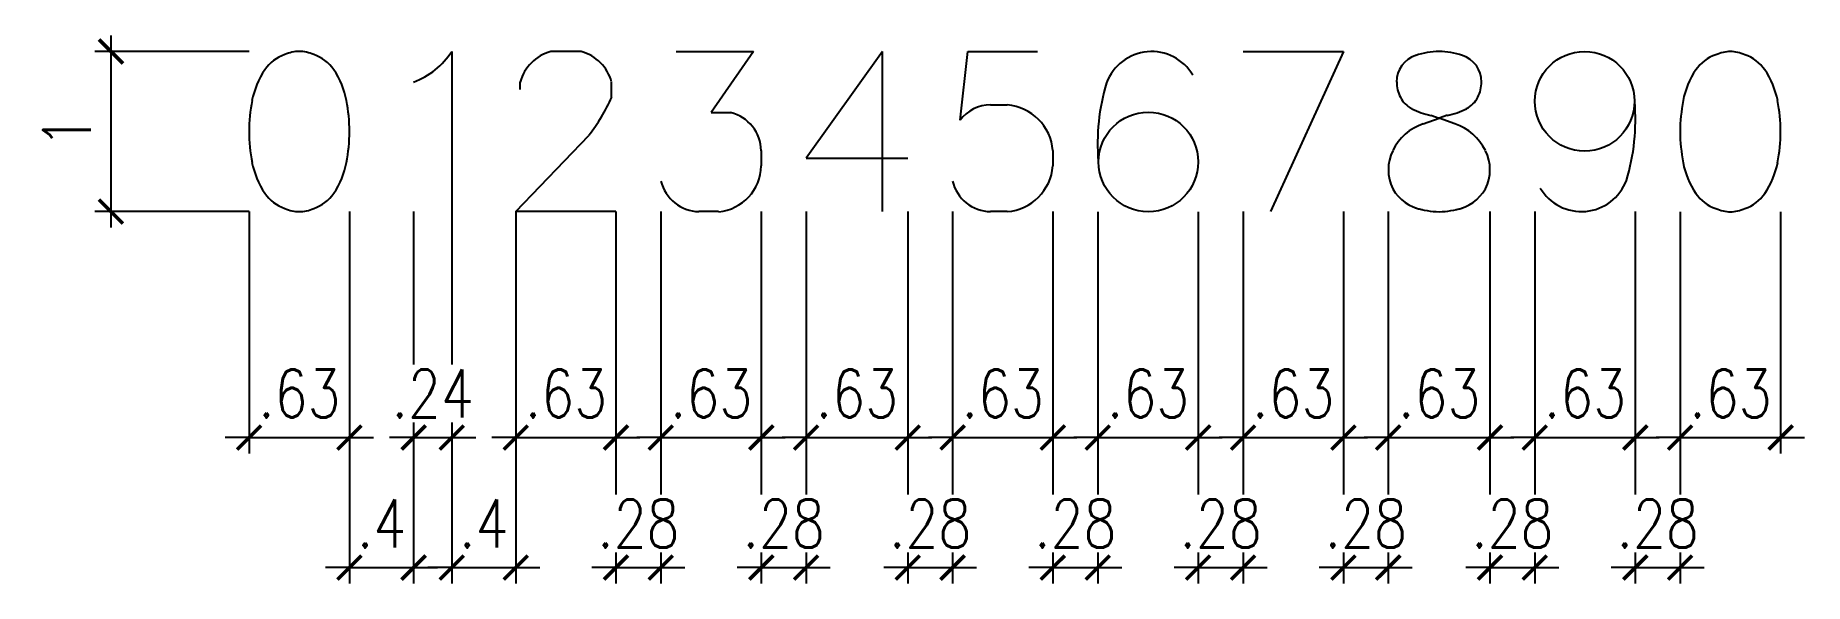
# Model space of a CAD drawing. Header units: millimetres. Extents: x 2.9 to 13.9, y 3.8 to 7.2.
import ezdxf

# ---------------------------------------------------------------- set-up
doc = ezdxf.new("R2010")
doc.units = ezdxf.units.MM
doc.styles.add('EasyCutStyleDim', font='romans.shx', dxfattribs={"width": 0.8})
doc.dimstyles.new('Scale_1', dxfattribs={"dimscale": 0.1, "dimtxt": 3, "dimasz": 1.5, "dimexe": 1, "dimexo": 0, "dimgap": 1.25, "dimtad": 1, "dimrnd": 0.01, "dimzin": 12, "dimdsep": 46, "dimtxsty": 'EasyCutStyleDim', "dimblk": 'ARCHTICK', "dimcen": 1, "dimdle": 1, "dimclrd": 1, "dimclre": 1, "dimclrt": 3, "dimadec": 3, "dimazin": 0, "dimtfac": 1, "dimtix": 1, "dimtmove": 0, "dimatfit": 3, "dimfxl": 1, "dimtfill": 1, "dimtolj": 1, "dimtzin": 0, "dimarcsym": 0})

# ---------------------------------------------------------------- blocks, each defined once
blk = doc.blocks.new('_ArchTick')
at = {"color": 0, "linetype": 'ByBlock', "const_width": 0.15}
blk.add_lwpolyline([(-0.5, -0.5), (0.5, 0.5)], dxfattribs=at)
blk = doc.blocks.new('*D4765')
at = {"color": 1, "lineweight": -2, "transparency": 16777216}
for p, q in [((4.201, 6.082), (4.201, 4.571)), ((4.828, 6.082), (4.828, 4.571)), ((4.201, 4.671), (4.051, 4.671)), ((4.201, 4.671), (4.828, 4.671)), ((4.828, 4.671), (4.978, 4.671))]:
    blk.add_line(p, q, dxfattribs=at)
at = {"layer": 'Defpoints', "color": 0, "transparency": 16777216}
for p in [(4.201, 6.082), (4.828, 6.082), (4.828, 4.671)]:
    blk.add_point(p, dxfattribs=at)
at = {"color": 1, "lineweight": -2, "transparency": 16777216, "xscale": 0.15, "yscale": 0.15, "zscale": 0.15}
blk.add_blockref('_ArchTick', (4.201, 4.671), dxfattribs=at)
at = {"color": 1, "lineweight": -2, "transparency": 16777216, "xscale": 0.15, "yscale": 0.15, "zscale": 0.15, "rotation": 180}
blk.add_blockref('_ArchTick', (4.828, 4.671), dxfattribs=at)
at = {"color": 3, "transparency": 16777216, "insert": (4.515, 4.946), "char_height": 0.3, "attachment_point": 5, "style": 'EasyCutStyleDim', "bg_fill": 3, "box_fill_scale": 1.1, "bg_fill_color": 256, "bg_fill_true_color": 13158600, "bg_fill_transparency": 0}
blk.add_mtext('\\A1;.63', dxfattribs=at)
blk = doc.blocks.new('*D4767')
at = {"color": 1, "lineweight": -2, "transparency": 16777216}
for p, q in [((5.228, 6.082), (5.228, 4.571)), ((5.466, 6.082), (5.466, 4.571)), ((5.228, 4.671), (5.078, 4.671)), ((5.228, 4.671), (5.466, 4.671)), ((5.466, 4.671), (5.616, 4.671))]:
    blk.add_line(p, q, dxfattribs=at)
at = {"layer": 'Defpoints', "color": 0, "transparency": 16777216}
for p in [(5.228, 6.082), (5.466, 6.082), (5.466, 4.671)]:
    blk.add_point(p, dxfattribs=at)
at = {"color": 1, "lineweight": -2, "transparency": 16777216, "xscale": 0.15, "yscale": 0.15, "zscale": 0.15}
blk.add_blockref('_ArchTick', (5.228, 4.671), dxfattribs=at)
at = {"color": 1, "lineweight": -2, "transparency": 16777216, "xscale": 0.15, "yscale": 0.15, "zscale": 0.15, "rotation": 180}
blk.add_blockref('_ArchTick', (5.466, 4.671), dxfattribs=at)
at = {"color": 3, "transparency": 16777216, "insert": (5.347, 4.946), "char_height": 0.3, "attachment_point": 5, "style": 'EasyCutStyleDim', "bg_fill": 3, "box_fill_scale": 1.1, "bg_fill_color": 256, "bg_fill_true_color": 13158600, "bg_fill_transparency": 0}
blk.add_mtext('\\A1;.24', dxfattribs=at)
blk = doc.blocks.new('*D4768')
at = {"color": 1, "lineweight": -2, "transparency": 16777216}
for p, q in [((5.866, 6.082), (5.866, 4.571)), ((6.491, 6.082), (6.491, 4.571)), ((5.866, 4.671), (5.716, 4.671)), ((5.866, 4.671), (6.491, 4.671)), ((6.491, 4.671), (6.641, 4.671))]:
    blk.add_line(p, q, dxfattribs=at)
at = {"layer": 'Defpoints', "color": 0, "transparency": 16777216}
for p in [(5.866, 6.082), (6.491, 6.082), (6.491, 4.671)]:
    blk.add_point(p, dxfattribs=at)
at = {"color": 1, "lineweight": -2, "transparency": 16777216, "xscale": 0.15, "yscale": 0.15, "zscale": 0.15}
blk.add_blockref('_ArchTick', (5.866, 4.671), dxfattribs=at)
at = {"color": 1, "lineweight": -2, "transparency": 16777216, "xscale": 0.15, "yscale": 0.15, "zscale": 0.15, "rotation": 180}
blk.add_blockref('_ArchTick', (6.491, 4.671), dxfattribs=at)
at = {"color": 3, "transparency": 16777216, "insert": (6.179, 4.946), "char_height": 0.3, "attachment_point": 5, "style": 'EasyCutStyleDim', "bg_fill": 3, "box_fill_scale": 1.1, "bg_fill_color": 256, "bg_fill_true_color": 13158600, "bg_fill_transparency": 0}
blk.add_mtext('\\A1;.63', dxfattribs=at)
blk = doc.blocks.new('*D4769')
at = {"color": 1, "lineweight": -2, "transparency": 16777216}
for p, q in [((6.771, 6.082), (6.771, 4.571)), ((7.398, 6.082), (7.398, 4.571)), ((6.771, 4.671), (6.621, 4.671)), ((6.771, 4.671), (7.398, 4.671)), ((7.398, 4.671), (7.548, 4.671))]:
    blk.add_line(p, q, dxfattribs=at)
at = {"layer": 'Defpoints', "color": 0, "transparency": 16777216}
for p in [(6.771, 6.082), (7.398, 6.082), (7.398, 4.671)]:
    blk.add_point(p, dxfattribs=at)
at = {"color": 1, "lineweight": -2, "transparency": 16777216, "xscale": 0.15, "yscale": 0.15, "zscale": 0.15}
blk.add_blockref('_ArchTick', (6.771, 4.671), dxfattribs=at)
at = {"color": 1, "lineweight": -2, "transparency": 16777216, "xscale": 0.15, "yscale": 0.15, "zscale": 0.15, "rotation": 180}
blk.add_blockref('_ArchTick', (7.398, 4.671), dxfattribs=at)
at = {"color": 3, "transparency": 16777216, "insert": (7.085, 4.946), "char_height": 0.3, "attachment_point": 5, "style": 'EasyCutStyleDim', "bg_fill": 3, "box_fill_scale": 1.1, "bg_fill_color": 256, "bg_fill_true_color": 13158600, "bg_fill_transparency": 0}
blk.add_mtext('\\A1;.63', dxfattribs=at)
blk = doc.blocks.new('*D4770')
at = {"color": 1, "lineweight": -2, "transparency": 16777216}
for p, q in [((7.678, 6.082), (7.678, 4.571)), ((8.312, 6.082), (8.312, 4.571)), ((7.678, 4.671), (7.528, 4.671)), ((7.678, 4.671), (8.312, 4.671)), ((8.312, 4.671), (8.462, 4.671))]:
    blk.add_line(p, q, dxfattribs=at)
at = {"layer": 'Defpoints', "color": 0, "transparency": 16777216}
for p in [(7.678, 6.082), (8.312, 6.082), (8.312, 4.671)]:
    blk.add_point(p, dxfattribs=at)
at = {"color": 1, "lineweight": -2, "transparency": 16777216, "xscale": 0.15, "yscale": 0.15, "zscale": 0.15}
blk.add_blockref('_ArchTick', (7.678, 4.671), dxfattribs=at)
at = {"color": 1, "lineweight": -2, "transparency": 16777216, "xscale": 0.15, "yscale": 0.15, "zscale": 0.15, "rotation": 180}
blk.add_blockref('_ArchTick', (8.312, 4.671), dxfattribs=at)
at = {"color": 3, "transparency": 16777216, "insert": (7.995, 4.946), "char_height": 0.3, "attachment_point": 5, "style": 'EasyCutStyleDim', "bg_fill": 3, "box_fill_scale": 1.1, "bg_fill_color": 256, "bg_fill_true_color": 13158600, "bg_fill_transparency": 0}
blk.add_mtext('\\A1;.63', dxfattribs=at)
blk = doc.blocks.new('*D4771')
at = {"color": 1, "lineweight": -2, "transparency": 16777216}
for p, q in [((8.592, 6.082), (8.592, 4.571)), ((9.218, 6.082), (9.218, 4.571)), ((8.592, 4.671), (8.442, 4.671)), ((8.592, 4.671), (9.218, 4.671)), ((9.218, 4.671), (9.368, 4.671))]:
    blk.add_line(p, q, dxfattribs=at)
at = {"layer": 'Defpoints', "color": 0, "transparency": 16777216}
for p in [(8.592, 6.082), (9.218, 6.082), (9.218, 4.671)]:
    blk.add_point(p, dxfattribs=at)
at = {"color": 1, "lineweight": -2, "transparency": 16777216, "xscale": 0.15, "yscale": 0.15, "zscale": 0.15}
blk.add_blockref('_ArchTick', (8.592, 4.671), dxfattribs=at)
at = {"color": 1, "lineweight": -2, "transparency": 16777216, "xscale": 0.15, "yscale": 0.15, "zscale": 0.15, "rotation": 180}
blk.add_blockref('_ArchTick', (9.218, 4.671), dxfattribs=at)
at = {"color": 3, "transparency": 16777216, "insert": (8.905, 4.946), "char_height": 0.3, "attachment_point": 5, "style": 'EasyCutStyleDim', "bg_fill": 3, "box_fill_scale": 1.1, "bg_fill_color": 256, "bg_fill_true_color": 13158600, "bg_fill_transparency": 0}
blk.add_mtext('\\A1;.63', dxfattribs=at)
blk = doc.blocks.new('*D4772')
at = {"color": 1, "lineweight": -2, "transparency": 16777216}
for p, q in [((9.498, 6.081), (9.498, 4.571)), ((10.125, 6.081), (10.125, 4.571)), ((9.498, 4.671), (9.348, 4.671)), ((9.498, 4.671), (10.125, 4.671)), ((10.125, 4.671), (10.275, 4.671))]:
    blk.add_line(p, q, dxfattribs=at)
at = {"layer": 'Defpoints', "color": 0, "transparency": 16777216}
for p in [(9.498, 6.081), (10.125, 6.081), (10.125, 4.671)]:
    blk.add_point(p, dxfattribs=at)
at = {"color": 1, "lineweight": -2, "transparency": 16777216, "xscale": 0.15, "yscale": 0.15, "zscale": 0.15}
blk.add_blockref('_ArchTick', (9.498, 4.671), dxfattribs=at)
at = {"color": 1, "lineweight": -2, "transparency": 16777216, "xscale": 0.15, "yscale": 0.15, "zscale": 0.15, "rotation": 180}
blk.add_blockref('_ArchTick', (10.125, 4.671), dxfattribs=at)
at = {"color": 3, "transparency": 16777216, "insert": (9.812, 4.946), "char_height": 0.3, "attachment_point": 5, "style": 'EasyCutStyleDim', "bg_fill": 3, "box_fill_scale": 1.1, "bg_fill_color": 256, "bg_fill_true_color": 13158600, "bg_fill_transparency": 0}
blk.add_mtext('\\A1;.63', dxfattribs=at)
blk = doc.blocks.new('*D4773')
at = {"color": 1, "lineweight": -2, "transparency": 16777216}
for p, q in [((10.405, 6.082), (10.405, 4.571)), ((11.031, 6.082), (11.031, 4.571)), ((10.405, 4.671), (10.255, 4.671)), ((10.405, 4.671), (11.031, 4.671)), ((11.031, 4.671), (11.181, 4.671))]:
    blk.add_line(p, q, dxfattribs=at)
at = {"layer": 'Defpoints', "color": 0, "transparency": 16777216}
for p in [(10.405, 6.082), (11.031, 6.082), (11.031, 4.671)]:
    blk.add_point(p, dxfattribs=at)
at = {"color": 1, "lineweight": -2, "transparency": 16777216, "xscale": 0.15, "yscale": 0.15, "zscale": 0.15}
blk.add_blockref('_ArchTick', (10.405, 4.671), dxfattribs=at)
at = {"color": 1, "lineweight": -2, "transparency": 16777216, "xscale": 0.15, "yscale": 0.15, "zscale": 0.15, "rotation": 180}
blk.add_blockref('_ArchTick', (11.031, 4.671), dxfattribs=at)
at = {"color": 3, "transparency": 16777216, "insert": (10.718, 4.946), "char_height": 0.3, "attachment_point": 5, "style": 'EasyCutStyleDim', "bg_fill": 3, "box_fill_scale": 1.1, "bg_fill_color": 256, "bg_fill_true_color": 13158600, "bg_fill_transparency": 0}
blk.add_mtext('\\A1;.63', dxfattribs=at)
blk = doc.blocks.new('*D4774')
at = {"color": 1, "lineweight": -2, "transparency": 16777216}
for p, q in [((11.311, 6.082), (11.311, 4.571)), ((11.946, 6.082), (11.946, 4.571)), ((11.311, 4.671), (11.161, 4.671)), ((11.311, 4.671), (11.946, 4.671)), ((11.946, 4.671), (12.096, 4.671))]:
    blk.add_line(p, q, dxfattribs=at)
at = {"layer": 'Defpoints', "color": 0, "transparency": 16777216}
for p in [(11.311, 6.082), (11.946, 6.082), (11.946, 4.671)]:
    blk.add_point(p, dxfattribs=at)
at = {"color": 1, "lineweight": -2, "transparency": 16777216, "xscale": 0.15, "yscale": 0.15, "zscale": 0.15}
blk.add_blockref('_ArchTick', (11.311, 4.671), dxfattribs=at)
at = {"color": 1, "lineweight": -2, "transparency": 16777216, "xscale": 0.15, "yscale": 0.15, "zscale": 0.15, "rotation": 180}
blk.add_blockref('_ArchTick', (11.946, 4.671), dxfattribs=at)
at = {"color": 3, "transparency": 16777216, "insert": (11.629, 4.946), "char_height": 0.3, "attachment_point": 5, "style": 'EasyCutStyleDim', "bg_fill": 3, "box_fill_scale": 1.1, "bg_fill_color": 256, "bg_fill_true_color": 13158600, "bg_fill_transparency": 0}
blk.add_mtext('\\A1;.63', dxfattribs=at)
blk = doc.blocks.new('*D4775')
at = {"color": 1, "lineweight": -2, "transparency": 16777216}
for p, q in [((12.226, 6.082), (12.226, 4.571)), ((12.853, 6.082), (12.853, 4.571)), ((12.226, 4.671), (12.076, 4.671)), ((12.226, 4.671), (12.853, 4.671)), ((12.853, 4.671), (13.003, 4.671))]:
    blk.add_line(p, q, dxfattribs=at)
at = {"layer": 'Defpoints', "color": 0, "transparency": 16777216}
for p in [(12.226, 6.082), (12.853, 6.082), (12.853, 4.671)]:
    blk.add_point(p, dxfattribs=at)
at = {"color": 1, "lineweight": -2, "transparency": 16777216, "xscale": 0.15, "yscale": 0.15, "zscale": 0.15}
blk.add_blockref('_ArchTick', (12.226, 4.671), dxfattribs=at)
at = {"color": 1, "lineweight": -2, "transparency": 16777216, "xscale": 0.15, "yscale": 0.15, "zscale": 0.15, "rotation": 180}
blk.add_blockref('_ArchTick', (12.853, 4.671), dxfattribs=at)
at = {"color": 3, "transparency": 16777216, "insert": (12.539, 4.946), "char_height": 0.3, "attachment_point": 5, "style": 'EasyCutStyleDim', "bg_fill": 3, "box_fill_scale": 1.1, "bg_fill_color": 256, "bg_fill_true_color": 13158600, "bg_fill_transparency": 0}
blk.add_mtext('\\A1;.63', dxfattribs=at)
blk = doc.blocks.new('*D4776')
at = {"color": 1, "lineweight": -2, "transparency": 16777216}
for p, q in [((13.133, 6.081), (13.133, 4.571)), ((13.76, 6.081), (13.76, 4.571)), ((13.133, 4.671), (12.983, 4.671)), ((13.133, 4.671), (13.76, 4.671)), ((13.76, 4.671), (13.91, 4.671))]:
    blk.add_line(p, q, dxfattribs=at)
at = {"layer": 'Defpoints', "color": 0, "transparency": 16777216}
for p in [(13.133, 6.081), (13.76, 6.081), (13.76, 4.671)]:
    blk.add_point(p, dxfattribs=at)
at = {"color": 1, "lineweight": -2, "transparency": 16777216, "xscale": 0.15, "yscale": 0.15, "zscale": 0.15}
blk.add_blockref('_ArchTick', (13.133, 4.671), dxfattribs=at)
at = {"color": 1, "lineweight": -2, "transparency": 16777216, "xscale": 0.15, "yscale": 0.15, "zscale": 0.15, "rotation": 180}
blk.add_blockref('_ArchTick', (13.76, 4.671), dxfattribs=at)
at = {"color": 3, "transparency": 16777216, "insert": (13.447, 4.946), "char_height": 0.3, "attachment_point": 5, "style": 'EasyCutStyleDim', "bg_fill": 3, "box_fill_scale": 1.1, "bg_fill_color": 256, "bg_fill_true_color": 13158600, "bg_fill_transparency": 0}
blk.add_mtext('\\A1;.63', dxfattribs=at)
blk = doc.blocks.new('*D4777')
at = {"color": 1, "lineweight": -2, "transparency": 16777216}
for p, q in [((11.946, 4.671), (11.946, 3.759)), ((12.226, 4.671), (12.226, 3.759)), ((11.946, 3.859), (11.796, 3.859)), ((11.946, 3.859), (12.226, 3.859)), ((12.226, 3.859), (12.376, 3.859))]:
    blk.add_line(p, q, dxfattribs=at)
at = {"layer": 'Defpoints', "color": 0, "transparency": 16777216}
for p in [(11.946, 4.671), (12.226, 4.671), (12.226, 3.859)]:
    blk.add_point(p, dxfattribs=at)
at = {"color": 1, "lineweight": -2, "transparency": 16777216, "xscale": 0.15, "yscale": 0.15, "zscale": 0.15}
blk.add_blockref('_ArchTick', (11.946, 3.859), dxfattribs=at)
at = {"color": 1, "lineweight": -2, "transparency": 16777216, "xscale": 0.15, "yscale": 0.15, "zscale": 0.15, "rotation": 180}
blk.add_blockref('_ArchTick', (12.226, 3.859), dxfattribs=at)
at = {"color": 3, "transparency": 16777216, "insert": (12.086, 4.134), "char_height": 0.3, "attachment_point": 5, "style": 'EasyCutStyleDim', "bg_fill": 3, "box_fill_scale": 1.1, "bg_fill_color": 256, "bg_fill_true_color": 13158600, "bg_fill_transparency": 0}
blk.add_mtext('\\A1;.28', dxfattribs=at)
blk = doc.blocks.new('*D4778')
at = {"color": 1, "lineweight": -2, "transparency": 16777216}
for p, q in [((12.853, 4.671), (12.853, 3.759)), ((13.133, 4.671), (13.133, 3.759)), ((12.853, 3.859), (12.703, 3.859)), ((12.853, 3.859), (13.133, 3.859)), ((13.133, 3.859), (13.283, 3.859))]:
    blk.add_line(p, q, dxfattribs=at)
at = {"layer": 'Defpoints', "color": 0, "transparency": 16777216}
for p in [(12.853, 4.671), (13.133, 4.671), (13.133, 3.859)]:
    blk.add_point(p, dxfattribs=at)
at = {"color": 1, "lineweight": -2, "transparency": 16777216, "xscale": 0.15, "yscale": 0.15, "zscale": 0.15}
blk.add_blockref('_ArchTick', (12.853, 3.859), dxfattribs=at)
at = {"color": 1, "lineweight": -2, "transparency": 16777216, "xscale": 0.15, "yscale": 0.15, "zscale": 0.15, "rotation": 180}
blk.add_blockref('_ArchTick', (13.133, 3.859), dxfattribs=at)
at = {"color": 3, "transparency": 16777216, "insert": (12.993, 4.134), "char_height": 0.3, "attachment_point": 5, "style": 'EasyCutStyleDim', "bg_fill": 3, "box_fill_scale": 1.1, "bg_fill_color": 256, "bg_fill_true_color": 13158600, "bg_fill_transparency": 0}
blk.add_mtext('\\A1;.28', dxfattribs=at)
blk = doc.blocks.new('*D4779')
at = {"color": 1, "lineweight": -2, "transparency": 16777216}
for p, q in [((11.031, 4.671), (11.031, 3.759)), ((11.311, 4.671), (11.311, 3.759)), ((11.031, 3.859), (10.881, 3.859)), ((11.031, 3.859), (11.311, 3.859)), ((11.311, 3.859), (11.461, 3.859))]:
    blk.add_line(p, q, dxfattribs=at)
at = {"layer": 'Defpoints', "color": 0, "transparency": 16777216}
for p in [(11.031, 4.671), (11.311, 4.671), (11.311, 3.859)]:
    blk.add_point(p, dxfattribs=at)
at = {"color": 1, "lineweight": -2, "transparency": 16777216, "xscale": 0.15, "yscale": 0.15, "zscale": 0.15}
blk.add_blockref('_ArchTick', (11.031, 3.859), dxfattribs=at)
at = {"color": 1, "lineweight": -2, "transparency": 16777216, "xscale": 0.15, "yscale": 0.15, "zscale": 0.15, "rotation": 180}
blk.add_blockref('_ArchTick', (11.311, 3.859), dxfattribs=at)
at = {"color": 3, "transparency": 16777216, "insert": (11.171, 4.134), "char_height": 0.3, "attachment_point": 5, "style": 'EasyCutStyleDim', "bg_fill": 3, "box_fill_scale": 1.1, "bg_fill_color": 256, "bg_fill_true_color": 13158600, "bg_fill_transparency": 0}
blk.add_mtext('\\A1;.28', dxfattribs=at)
blk = doc.blocks.new('*D4780')
at = {"color": 1, "lineweight": -2, "transparency": 16777216}
for p, q in [((9.218, 4.671), (9.218, 3.759)), ((9.498, 4.671), (9.498, 3.759)), ((9.218, 3.859), (9.068, 3.859)), ((9.218, 3.859), (9.498, 3.859)), ((9.498, 3.859), (9.648, 3.859))]:
    blk.add_line(p, q, dxfattribs=at)
at = {"layer": 'Defpoints', "color": 0, "transparency": 16777216}
for p in [(9.218, 4.671), (9.498, 4.671), (9.498, 3.859)]:
    blk.add_point(p, dxfattribs=at)
at = {"color": 1, "lineweight": -2, "transparency": 16777216, "xscale": 0.15, "yscale": 0.15, "zscale": 0.15}
blk.add_blockref('_ArchTick', (9.218, 3.859), dxfattribs=at)
at = {"color": 1, "lineweight": -2, "transparency": 16777216, "xscale": 0.15, "yscale": 0.15, "zscale": 0.15, "rotation": 180}
blk.add_blockref('_ArchTick', (9.498, 3.859), dxfattribs=at)
at = {"color": 3, "transparency": 16777216, "insert": (9.358, 4.134), "char_height": 0.3, "attachment_point": 5, "style": 'EasyCutStyleDim', "bg_fill": 3, "box_fill_scale": 1.1, "bg_fill_color": 256, "bg_fill_true_color": 13158600, "bg_fill_transparency": 0}
blk.add_mtext('\\A1;.28', dxfattribs=at)
blk = doc.blocks.new('*D4781')
at = {"color": 1, "lineweight": -2, "transparency": 16777216}
for p, q in [((10.125, 4.671), (10.125, 3.759)), ((10.405, 4.671), (10.405, 3.759)), ((10.125, 3.859), (9.975, 3.859)), ((10.125, 3.859), (10.405, 3.859)), ((10.405, 3.859), (10.555, 3.859))]:
    blk.add_line(p, q, dxfattribs=at)
at = {"layer": 'Defpoints', "color": 0, "transparency": 16777216}
for p in [(10.125, 4.671), (10.405, 4.671), (10.405, 3.859)]:
    blk.add_point(p, dxfattribs=at)
at = {"color": 1, "lineweight": -2, "transparency": 16777216, "xscale": 0.15, "yscale": 0.15, "zscale": 0.15}
blk.add_blockref('_ArchTick', (10.125, 3.859), dxfattribs=at)
at = {"color": 1, "lineweight": -2, "transparency": 16777216, "xscale": 0.15, "yscale": 0.15, "zscale": 0.15, "rotation": 180}
blk.add_blockref('_ArchTick', (10.405, 3.859), dxfattribs=at)
at = {"color": 3, "transparency": 16777216, "insert": (10.265, 4.134), "char_height": 0.3, "attachment_point": 5, "style": 'EasyCutStyleDim', "bg_fill": 3, "box_fill_scale": 1.1, "bg_fill_color": 256, "bg_fill_true_color": 13158600, "bg_fill_transparency": 0}
blk.add_mtext('\\A1;.28', dxfattribs=at)
blk = doc.blocks.new('*D4782')
at = {"color": 1, "lineweight": -2, "transparency": 16777216}
for p, q in [((8.312, 4.671), (8.312, 3.759)), ((8.592, 4.671), (8.592, 3.759)), ((8.312, 3.859), (8.162, 3.859)), ((8.312, 3.859), (8.592, 3.859)), ((8.592, 3.859), (8.742, 3.859))]:
    blk.add_line(p, q, dxfattribs=at)
at = {"layer": 'Defpoints', "color": 0, "transparency": 16777216}
for p in [(8.312, 4.671), (8.592, 4.671), (8.592, 3.859)]:
    blk.add_point(p, dxfattribs=at)
at = {"color": 1, "lineweight": -2, "transparency": 16777216, "xscale": 0.15, "yscale": 0.15, "zscale": 0.15}
blk.add_blockref('_ArchTick', (8.312, 3.859), dxfattribs=at)
at = {"color": 1, "lineweight": -2, "transparency": 16777216, "xscale": 0.15, "yscale": 0.15, "zscale": 0.15, "rotation": 180}
blk.add_blockref('_ArchTick', (8.592, 3.859), dxfattribs=at)
at = {"color": 3, "transparency": 16777216, "insert": (8.452, 4.134), "char_height": 0.3, "attachment_point": 5, "style": 'EasyCutStyleDim', "bg_fill": 3, "box_fill_scale": 1.1, "bg_fill_color": 256, "bg_fill_true_color": 13158600, "bg_fill_transparency": 0}
blk.add_mtext('\\A1;.28', dxfattribs=at)
blk = doc.blocks.new('*D4783')
at = {"color": 1, "lineweight": -2, "transparency": 16777216}
for p, q in [((7.398, 4.671), (7.398, 3.759)), ((7.678, 4.671), (7.678, 3.759)), ((7.398, 3.859), (7.248, 3.859)), ((7.398, 3.859), (7.678, 3.859)), ((7.678, 3.859), (7.828, 3.859))]:
    blk.add_line(p, q, dxfattribs=at)
at = {"layer": 'Defpoints', "color": 0, "transparency": 16777216}
for p in [(7.398, 4.671), (7.678, 4.671), (7.678, 3.859)]:
    blk.add_point(p, dxfattribs=at)
at = {"color": 1, "lineweight": -2, "transparency": 16777216, "xscale": 0.15, "yscale": 0.15, "zscale": 0.15}
blk.add_blockref('_ArchTick', (7.398, 3.859), dxfattribs=at)
at = {"color": 1, "lineweight": -2, "transparency": 16777216, "xscale": 0.15, "yscale": 0.15, "zscale": 0.15, "rotation": 180}
blk.add_blockref('_ArchTick', (7.678, 3.859), dxfattribs=at)
at = {"color": 3, "transparency": 16777216, "insert": (7.538, 4.134), "char_height": 0.3, "attachment_point": 5, "style": 'EasyCutStyleDim', "bg_fill": 3, "box_fill_scale": 1.1, "bg_fill_color": 256, "bg_fill_true_color": 13158600, "bg_fill_transparency": 0}
blk.add_mtext('\\A1;.28', dxfattribs=at)
blk = doc.blocks.new('*D4784')
at = {"color": 1, "lineweight": -2, "transparency": 16777216}
for p, q in [((6.491, 4.671), (6.491, 3.759)), ((6.771, 4.671), (6.771, 3.759)), ((6.491, 3.859), (6.341, 3.859)), ((6.491, 3.859), (6.771, 3.859)), ((6.771, 3.859), (6.921, 3.859))]:
    blk.add_line(p, q, dxfattribs=at)
at = {"layer": 'Defpoints', "color": 0, "transparency": 16777216}
for p in [(6.491, 4.671), (6.771, 4.671), (6.771, 3.859)]:
    blk.add_point(p, dxfattribs=at)
at = {"color": 1, "lineweight": -2, "transparency": 16777216, "xscale": 0.15, "yscale": 0.15, "zscale": 0.15}
blk.add_blockref('_ArchTick', (6.491, 3.859), dxfattribs=at)
at = {"color": 1, "lineweight": -2, "transparency": 16777216, "xscale": 0.15, "yscale": 0.15, "zscale": 0.15, "rotation": 180}
blk.add_blockref('_ArchTick', (6.771, 3.859), dxfattribs=at)
at = {"color": 3, "transparency": 16777216, "insert": (6.631, 4.134), "char_height": 0.3, "attachment_point": 5, "style": 'EasyCutStyleDim', "bg_fill": 3, "box_fill_scale": 1.1, "bg_fill_color": 256, "bg_fill_true_color": 13158600, "bg_fill_transparency": 0}
blk.add_mtext('\\A1;.28', dxfattribs=at)
blk = doc.blocks.new('*D4785')
at = {"color": 1, "lineweight": -2, "transparency": 16777216}
for p, q in [((4.828, 4.671), (4.828, 3.759)), ((5.228, 4.671), (5.228, 3.759)), ((4.828, 3.859), (4.678, 3.859)), ((4.828, 3.859), (5.228, 3.859)), ((5.228, 3.859), (5.378, 3.859))]:
    blk.add_line(p, q, dxfattribs=at)
at = {"layer": 'Defpoints', "color": 0, "transparency": 16777216}
for p in [(4.828, 4.671), (5.228, 4.671), (5.228, 3.859)]:
    blk.add_point(p, dxfattribs=at)
at = {"color": 1, "lineweight": -2, "transparency": 16777216, "xscale": 0.15, "yscale": 0.15, "zscale": 0.15}
blk.add_blockref('_ArchTick', (4.828, 3.859), dxfattribs=at)
at = {"color": 1, "lineweight": -2, "transparency": 16777216, "xscale": 0.15, "yscale": 0.15, "zscale": 0.15, "rotation": 180}
blk.add_blockref('_ArchTick', (5.228, 3.859), dxfattribs=at)
at = {"color": 3, "transparency": 16777216, "insert": (5.028, 4.134), "char_height": 0.3, "attachment_point": 5, "style": 'EasyCutStyleDim', "bg_fill": 3, "box_fill_scale": 1.1, "bg_fill_color": 256, "bg_fill_true_color": 13158600, "bg_fill_transparency": 0}
blk.add_mtext('\\A1;.4', dxfattribs=at)
blk = doc.blocks.new('*D4786')
at = {"color": 1, "lineweight": -2, "transparency": 16777216}
for p, q in [((5.466, 4.671), (5.466, 3.759)), ((5.866, 4.671), (5.866, 3.759)), ((5.466, 3.859), (5.316, 3.859)), ((5.466, 3.859), (5.866, 3.859)), ((5.866, 3.859), (6.016, 3.859))]:
    blk.add_line(p, q, dxfattribs=at)
at = {"layer": 'Defpoints', "color": 0, "transparency": 16777216}
for p in [(5.466, 4.671), (5.866, 4.671), (5.866, 3.859)]:
    blk.add_point(p, dxfattribs=at)
at = {"color": 1, "lineweight": -2, "transparency": 16777216, "xscale": 0.15, "yscale": 0.15, "zscale": 0.15}
blk.add_blockref('_ArchTick', (5.466, 3.859), dxfattribs=at)
at = {"color": 1, "lineweight": -2, "transparency": 16777216, "xscale": 0.15, "yscale": 0.15, "zscale": 0.15, "rotation": 180}
blk.add_blockref('_ArchTick', (5.866, 3.859), dxfattribs=at)
at = {"color": 3, "transparency": 16777216, "insert": (5.666, 4.134), "char_height": 0.3, "attachment_point": 5, "style": 'EasyCutStyleDim', "bg_fill": 3, "box_fill_scale": 1.1, "bg_fill_color": 256, "bg_fill_true_color": 13158600, "bg_fill_transparency": 0}
blk.add_mtext('\\A1;.4', dxfattribs=at)
blk = doc.blocks.new('*D4787')
at = {"color": 1, "lineweight": -2, "transparency": 16777216}
for p, q in [((3.339, 7.182), (3.339, 5.982)), ((4.201, 7.082), (3.239, 7.082)), ((4.201, 6.082), (3.239, 6.082))]:
    blk.add_line(p, q, dxfattribs=at)
at = {"layer": 'Defpoints', "color": 0, "transparency": 16777216}
for p in [(4.201, 7.082), (3.339, 6.082), (4.201, 6.082)]:
    blk.add_point(p, dxfattribs=at)
at = {"color": 1, "lineweight": -2, "transparency": 16777216, "xscale": 0.15, "yscale": 0.15, "zscale": 0.15}
for p, rotation in [((3.339, 7.082), 90), ((3.339, 6.082), 270)]:
    blk.add_blockref('_ArchTick', p, dxfattribs=dict(at, rotation=rotation))
at = {"color": 3, "transparency": 16777216, "insert": (3.064, 6.582), "char_height": 0.3, "attachment_point": 5, "rotation": 90, "style": 'EasyCutStyleDim', "bg_fill": 3, "box_fill_scale": 1.1, "bg_fill_color": 256, "bg_fill_true_color": 13158600, "bg_fill_transparency": 0}
blk.add_mtext('\\A1;1', dxfattribs=at)

msp = doc.modelspace()

# ---------------------------------------------------------------- linework, layer by layer
at = {"color": 1}
for p, q in [((5.466, 7.082), (5.466, 6.082)), ((6.275, 7.082), (6.083, 7.082)), ((6.867, 7.082), (7.35, 7.082)), ((7.35, 7.082), (7.085, 6.701)), ((8.154, 7.082), (7.678, 6.415)), ((8.154, 6.082), (8.154, 7.082)), ((8.639, 6.653), (8.687, 7.082)), ((8.687, 7.082), (9.123, 7.082)), ((10.405, 7.082), (11.031, 7.082)), ((11.031, 7.082), (10.576, 6.082)), ((5.893, 6.844), (5.893, 6.892)), ((6.464, 6.796), (6.464, 6.891)), ((8.829, 6.748), (8.932, 6.748)), ((7.085, 6.701), (7.207, 6.701)), ((11.53, 6.629), (11.629, 6.665)), ((11.577, 6.683), (11.629, 6.665)), ((11.68, 6.683), (11.629, 6.665)), ((11.727, 6.629), (11.629, 6.665)), ((5.866, 6.082), (6.321, 6.558)), ((7.398, 6.463), (7.398, 6.367)), ((7.678, 6.415), (8.312, 6.415)), ((9.218, 6.463), (9.218, 6.367)), ((6.491, 6.082), (5.866, 6.082)), ((7.132, 6.082), (7.009, 6.082)), ((8.932, 6.082), (8.829, 6.082))]:
    msp.add_line(p, q, dxfattribs=at)
for centre in [(12.537, 6.771), (9.814, 6.392)]:
    msp.add_circle(centre, 0.311, dxfattribs=at)
for centre, radius, start, end in [((4.515, 6.864), 0.218, 90.06, 114.491), ((4.514, 6.864), 0.218, 65.509, 89.94), ((5.057, 7.348), 0.488, 290.5468, 326.9451), ((6.155, 6.82), 0.271, 105.2563, 164.8908), ((6.203, 6.821), 0.27, 15.0806, 74.6248), ((9.834, 6.782), 0.299, 30.5061, 159.6627), ((11.636, 6.601), 0.481, 90.8472, 108.5552), ((11.621, 6.601), 0.481, 71.4448, 89.1528), ((13.447, 6.863), 0.218, 90.06, 114.491), ((13.446, 6.863), 0.218, 65.509, 89.94), ((4.743, 6.671), 0.534, 146.2647, 168.7353), ((4.501, 6.833), 0.242, 108.5526, 146.2647), ((4.528, 6.833), 0.242, 33.7353, 71.4474), ((4.286, 6.671), 0.534, 11.2647, 33.7353), ((11.538, 6.891), 0.175, 108.5526, 180), ((11.719, 6.891), 0.175, 0, 71.4474), ((13.675, 6.671), 0.534, 146.2647, 168.7353), ((13.433, 6.832), 0.242, 108.5526, 146.2647), ((13.46, 6.832), 0.242, 33.7353, 71.4474), ((13.218, 6.671), 0.534, 11.2647, 33.7353), ((10.824, 6.506), 1.327, 163.3544, 184.7353), ((11.556, 6.889), 0.192, 179.2109, 208.7676), ((11.701, 6.889), 0.192, 331.2324, 0.7891), ((5.192, 6.582), 0.991, 168.7353, 180), ((3.837, 6.582), 0.991, 0, 11.2647), ((5.448, 7.245), 1.111, 321.8313, 336.1719), ((8.828, 6.513), 0.235, 89.7062, 143.5417), ((8.908, 6.438), 0.311, 4.551, 85.449), ((11.529, 6.866), 0.158, 206.3228, 243.4806), ((11.728, 6.866), 0.158, 296.5194, 333.6772), ((11.527, 6.657), 1.327, 343.3544, 4.7353), ((14.124, 6.581), 0.991, 168.7353, 180), ((12.769, 6.581), 0.991, 0, 11.2647), ((7.149, 6.459), 0.248, 0.7281, 76.5054), ((11.625, 6.329), 0.315, 107.5706, 154.9378), ((11.662, 7.114), 0.44, 242.3929, 258.901), ((11.595, 7.114), 0.44, 281.099, 297.6071), ((11.632, 6.329), 0.315, 25.0622, 72.4294), ((5.192, 6.582), 0.991, 180, 191.2647), ((3.837, 6.582), 0.991, 348.7353, 0), ((14.124, 6.581), 0.991, 180, 191.2647), ((12.769, 6.581), 0.991, 348.7353, 0), ((11.576, 6.343), 0.264, 153.1992, 206.6825), ((11.682, 6.343), 0.264, 333.3175, 26.8008), ((4.743, 6.493), 0.534, 191.2647, 213.7353), ((4.286, 6.493), 0.534, 326.2647, 348.7353), ((7.105, 6.373), 0.293, 275.3111, 358.844), ((8.908, 6.392), 0.311, 274.551, 355.449), ((13.675, 6.492), 0.534, 191.2647, 213.7353), ((13.218, 6.492), 0.534, 326.2647, 348.7353), ((7.014, 6.331), 0.249, 193.6013, 268.9067), ((8.833, 6.33), 0.248, 193.406, 269.102), ((11.566, 6.352), 0.26, 209.3239, 260.3241), ((11.691, 6.352), 0.26, 279.6759, 330.6761), ((12.517, 6.381), 0.299, 210.5061, 339.6627), ((13.433, 6.33), 0.242, 213.7353, 251.4474), ((13.46, 6.33), 0.242, 288.5526, 326.2647), ((11.64, 6.608), 0.527, 252.5508, 268.786), ((11.617, 6.608), 0.527, 271.214, 287.4492), ((13.447, 6.299), 0.218, 245.509, 269.94), ((13.446, 6.299), 0.218, 270.06, 294.491)]:
    msp.add_arc(centre, radius, start, end, dxfattribs=at)

# ---------------------------------------------------------------- dimensions: what is measured, and where the dimension line sits
at = {"color": 2}
dim = msp.add_linear_dim(base=(4.828, 4.671), p1=(4.201, 6.082), p2=(4.828, 6.082), dimstyle='Scale_1', dxfattribs=at)
dim.commit()
dim.dimension.update_dxf_attribs({"geometry": '*D4765', "text_midpoint": (4.515, 4.946)})

# ---------------------------------------------------------------- next in the draw order: linework, layer by layer
at = {"color": 1}
for centre, radius, start, end in [((4.501, 6.331), 0.242, 213.7353, 251.4474), ((4.528, 6.331), 0.242, 288.5526, 326.2647), ((4.515, 6.3), 0.218, 245.509, 269.94), ((4.514, 6.3), 0.218, 270.06, 294.491)]:
    msp.add_arc(centre, radius, start, end, dxfattribs=at)

# ---------------------------------------------------------------- next in the draw order: dimensions: what is measured, and where the dimension line sits
at = {"color": 2}
dim = msp.add_linear_dim(base=(3.339, 6.082), p1=(4.201, 7.082), p2=(4.201, 6.082), angle=90, dimstyle='Scale_1', dxfattribs=at)
dim.commit()
dim.dimension.update_dxf_attribs({"geometry": '*D4787', "text_midpoint": (3.064, 6.582)})
for base, p1, p2, picture, middle in [((5.466, 4.671), (5.228, 6.082), (5.466, 6.082), '*D4767', (5.347, 4.946)), ((6.4914, 4.6711), (5.8657, 6.0815), (6.4914, 6.0815), '*D4768', (6.1785, 4.9461))]:
    dim = msp.add_linear_dim(base=base, p1=p1, p2=p2, dimstyle='Scale_1', dxfattribs=at)
    dim.commit()
    dim.dimension.update_dxf_attribs({"geometry": picture, "text_midpoint": middle})

# ---------------------------------------------------------------- next in the draw order: dimensions: what is measured, and where the dimension line sits
for base, p1, p2, picture, middle in [((7.398, 4.671), (6.771, 6.082), (7.398, 6.082), '*D4769', (7.085, 4.946)), ((5.228, 3.859), (4.828, 4.671), (5.228, 4.671), '*D4785', (5.028, 4.134))]:
    dim = msp.add_linear_dim(base=base, p1=p1, p2=p2, dimstyle='Scale_1', dxfattribs=at)
    dim.commit()
    dim.dimension.update_dxf_attribs({"geometry": picture, "text_midpoint": middle})

# ---------------------------------------------------------------- next in the draw order: dimensions: what is measured, and where the dimension line sits
for base, p1, p2, picture, middle in [((8.312, 4.671), (7.678, 6.082), (8.312, 6.082), '*D4770', (7.995, 4.946)), ((5.866, 3.859), (5.466, 4.671), (5.866, 4.671), '*D4786', (5.666, 4.134)), ((6.771, 3.859), (6.491, 4.671), (6.771, 4.671), '*D4784', (6.631, 4.134))]:
    dim = msp.add_linear_dim(base=base, p1=p1, p2=p2, dimstyle='Scale_1', dxfattribs=at)
    dim.commit()
    dim.dimension.update_dxf_attribs({"geometry": picture, "text_midpoint": middle})

# ---------------------------------------------------------------- next in the draw order: dimensions: what is measured, and where the dimension line sits
for base, p1, p2, picture, middle in [((9.218, 4.671), (8.592, 6.082), (9.218, 6.082), '*D4771', (8.905, 4.946)), ((7.678, 3.859), (7.398, 4.671), (7.678, 4.671), '*D4783', (7.538, 4.134))]:
    dim = msp.add_linear_dim(base=base, p1=p1, p2=p2, dimstyle='Scale_1', dxfattribs=at)
    dim.commit()
    dim.dimension.update_dxf_attribs({"geometry": picture, "text_midpoint": middle})

# ---------------------------------------------------------------- next in the draw order: dimensions: what is measured, and where the dimension line sits
for base, p1, p2, picture, middle in [((10.125, 4.671), (9.498, 6.081), (10.125, 6.081), '*D4772', (9.812, 4.946)), ((8.592, 3.859), (8.312, 4.671), (8.592, 4.671), '*D4782', (8.452, 4.134))]:
    dim = msp.add_linear_dim(base=base, p1=p1, p2=p2, dimstyle='Scale_1', dxfattribs=at)
    dim.commit()
    dim.dimension.update_dxf_attribs({"geometry": picture, "text_midpoint": middle})

# ---------------------------------------------------------------- next in the draw order: dimensions: what is measured, and where the dimension line sits
for base, p1, p2, picture, middle in [((11.031, 4.671), (10.405, 6.082), (11.031, 6.082), '*D4773', (10.718, 4.946)), ((9.498, 3.859), (9.218, 4.671), (9.498, 4.671), '*D4780', (9.358, 4.134))]:
    dim = msp.add_linear_dim(base=base, p1=p1, p2=p2, dimstyle='Scale_1', dxfattribs=at)
    dim.commit()
    dim.dimension.update_dxf_attribs({"geometry": picture, "text_midpoint": middle})

# ---------------------------------------------------------------- next in the draw order: dimensions: what is measured, and where the dimension line sits
for base, p1, p2, picture, middle in [((11.9459, 4.6711), (11.3113, 6.0815), (11.9459, 6.0815), '*D4774', (11.6286, 4.9461)), ((10.405, 3.859), (10.125, 4.671), (10.405, 4.671), '*D4781', (10.265, 4.134))]:
    dim = msp.add_linear_dim(base=base, p1=p1, p2=p2, dimstyle='Scale_1', dxfattribs=at)
    dim.commit()
    dim.dimension.update_dxf_attribs({"geometry": picture, "text_midpoint": middle})

# ---------------------------------------------------------------- next in the draw order: dimensions: what is measured, and where the dimension line sits
for base, p1, p2, picture, middle in [((12.853, 4.671), (12.226, 6.082), (12.853, 6.082), '*D4775', (12.539, 4.946)), ((11.311, 3.859), (11.031, 4.671), (11.311, 4.671), '*D4779', (11.171, 4.134))]:
    dim = msp.add_linear_dim(base=base, p1=p1, p2=p2, dimstyle='Scale_1', dxfattribs=at)
    dim.commit()
    dim.dimension.update_dxf_attribs({"geometry": picture, "text_midpoint": middle})

# ---------------------------------------------------------------- next in the draw order: dimensions: what is measured, and where the dimension line sits
for base, p1, p2, picture, middle in [((13.76, 4.671), (13.133, 6.081), (13.76, 6.081), '*D4776', (13.447, 4.946)), ((12.226, 3.859), (11.946, 4.671), (12.226, 4.671), '*D4777', (12.086, 4.134))]:
    dim = msp.add_linear_dim(base=base, p1=p1, p2=p2, dimstyle='Scale_1', dxfattribs=at)
    dim.commit()
    dim.dimension.update_dxf_attribs({"geometry": picture, "text_midpoint": middle})

# ---------------------------------------------------------------- next in the draw order: dimensions: what is measured, and where the dimension line sits
dim = msp.add_linear_dim(base=(13.133, 3.859), p1=(12.853, 4.671), p2=(13.133, 4.671), dimstyle='Scale_1', dxfattribs=at)
dim.commit()
dim.dimension.update_dxf_attribs({"geometry": '*D4778', "text_midpoint": (12.993, 4.134)})

doc.saveas('drawing.dxf')
